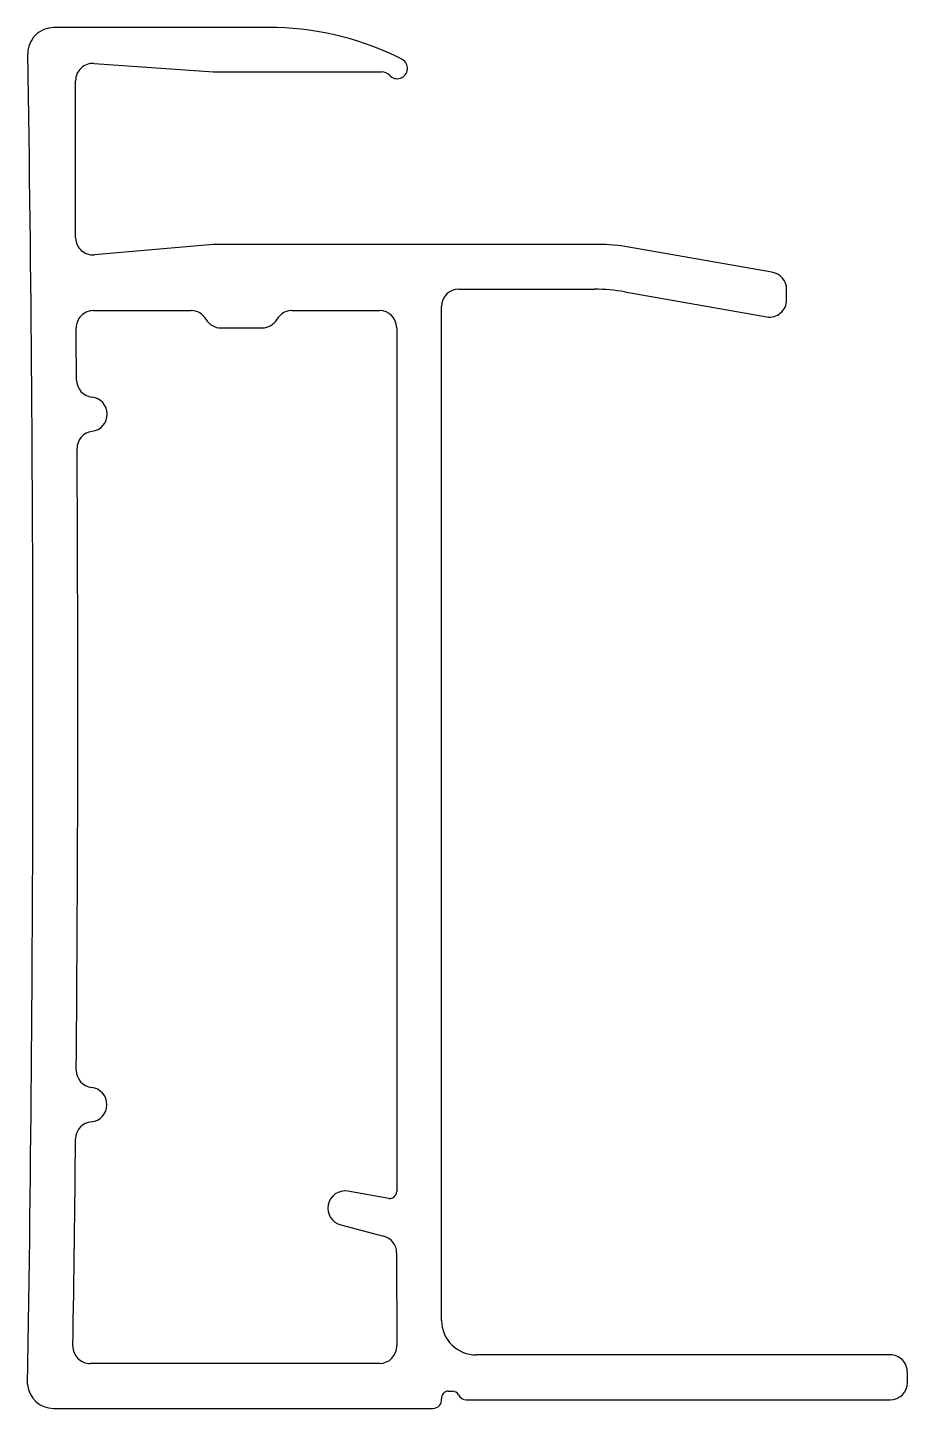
# Model space of a CAD drawing. Extents: x 0.7 to 26.2, y 0.7 to 40.7.
import ezdxf

# ---------------------------------------------------------------- set-up
doc = ezdxf.new("R2010")
doc.units = 0
doc.layers.get('0').update_dxf_attribs({"linetype": 'CONTINUOUS'})

msp = doc.modelspace()

# ---------------------------------------------------------------- linework, layer by layer
for p, q in [((7.902, 40.73), (1.438, 40.73)), ((2.605, 39.693), (2.605, 39.693)), ((2.605, 39.693), (6.071, 39.45)), ((6.071, 39.45), (10.939, 39.45)), ((2.071, 38.942), (2.071, 39.187)), ((2.071, 34.639), (2.071, 38.942)), ((6.06, 34.449), (2.614, 34.148)), ((12.675, 34.45), (6.081, 34.45)), ((17.224, 34.45), (12.675, 34.45)), ((22.25, 33.642), (18.098, 34.374)), ((13.175, 33.15), (17.115, 33.15)), ((17.984, 33.074), (17.984, 33.074)), ((17.984, 33.074), (22.097, 32.349)), ((22.675, 32.843), (22.675, 33.148)), ((2.584, 32.531), (5.416, 32.531)), ((8.34, 32.531), (10.875, 32.531)), ((12.675, 3.281), (12.675, 32.65)), ((6.289, 32.031), (7.481, 32.031)), ((11.375, 32.035), (11.375, 7.015)), ((11.144, 6.815), (9.958, 7.024)), ((9.76, 6.046), (10.995, 5.721)), ((11.374, 5.236), (11.374, 5.236)), ((11.374, 5.236), (11.375, 2.54)), ((12.675, 3.281), (12.675, 3.281)), ((10.886, 2.031), (2.497, 2.031)), ((25.675, 2.281), (13.685, 2.281)), ((26.175, 1.481), (26.175, 1.781)), ((12.87, 1.231), (12.984, 1.231)), ((13.392, 0.981), (25.675, 0.981)), ((1.427, 0.731), (12.425, 0.731))]:
    msp.add_line(p, q)
for centre, radius, start, end in [((1.438, 39.98), 0.75, 90, 180.8811), ((7.688, 32.232), 8.5, 63.1369, 88.5613), ((-1234.413, 20.974), 1235.248, 359.092916, 0.88107), ((2.571, 39.194), 0.5, 85.9993, 180.844), ((11.388, 39.55), 0.3, 221.8103, 62.005), ((10.941, 39.15), 0.3, 41.8103, 90.3993), ((2.571, 34.646), 0.5, 180.844, 275.0005), ((6.081, 34.2), 0.25, 90, 95), ((17.229, 29.45), 5, 79.9989, 90.0575), ((22.175, 33.148), 0.5, 359.994, 81.2929), ((13.175, 32.65), 0.5, 90, 180), ((17.115, 28.15), 5, 79.9996, 90.0003), ((22.175, 32.843), 0.5, 261.0585, 0), ((2.584, 32.031), 0.5, 90, 180.5235), ((5.416, 32.031), 0.5, 29.9999, 90.0002), ((8.34, 32.031), 0.5, 90, 150.0001), ((10.875, 32.031), 0.5, 0.4804, 90.0002), ((-1200.272, 21.041), 1202.407, 0.451727, 0.523467), ((6.282, 32.531), 0.5, 209.9999, 270.7973), ((7.474, 32.531), 0.5, 270.7973, 330.0001), ((2.597, 30.525), 0.5, 180.4517, 263.6677), ((2.487, 29.531), 0.5, 277.1412, 83.6677), ((2.611, 28.538), 0.5, 97.1412, 180.3571), ((-1200.272, 21.041), 1202.407, 359.499095, 0.357122), ((2.588, 10.525), 0.5, 179.4991, 263.6855), ((2.478, 9.531), 0.5, 275.2179, 83.6855), ((2.569, 8.535), 0.5, 95.2179, 179.4043), ((-1200.272, 21.041), 1202.407, 359.118304, 359.404315), ((9.878, 6.531), 0.499, 80.7533, 256.3287), ((11.175, 7.012), 0.2, 261.0922, 0.7597), ((10.874, 5.236), 0.5, 0.0076, 76.0522), ((13.675, 3.281), 1, 180, 270.6125), ((2.492, 2.531), 0.5, 179.1183, 270.5366), ((10.875, 2.531), 0.5, 271.2713, 1.0695), ((25.675, 1.781), 0.5, 359.9897, 90), ((1.427, 1.481), 0.75, 184.7393, 270), ((12.875, 1.031), 0.2, 91.3732, 186.3423), ((12.989, 1.031), 0.2, 26.3796, 91.3732), ((25.675, 1.481), 0.5, 270, 0), ((12.427, 0.981), 0.25, 269.3511, 6.4176), ((13.392, 1.231), 0.25, 206.3843, 270)]:
    msp.add_arc(centre, radius, start, end)

doc.saveas('drawing.dxf')
